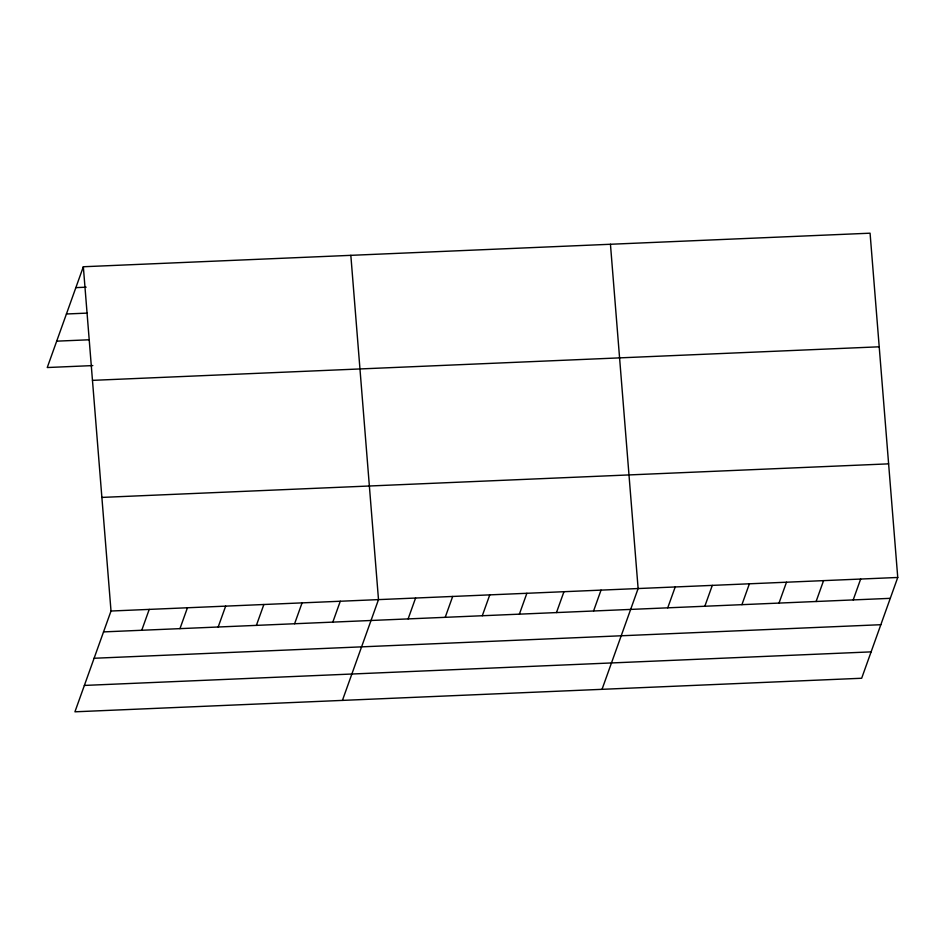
<?xml version="1.0" encoding="UTF-8"?>
<svg xmlns="http://www.w3.org/2000/svg" width="945" height="945" viewBox="0 0 945 945"><rect width="100%" height="100%" fill="white"/><g stroke="black" fill="none" stroke-linecap="round" stroke-linejoin="round"><path stroke-width="1.42" d="M83.337 266.75L111.014 611.025L74.927 711.809L861.663 678.25L897.75 577.466L870.073 233.191L83.337 266.75L47.25 367.534L92.811 365.585M141.75 630.268L149.227 609.395M179.963 628.638L187.441 607.765M218.177 627.007L225.654 606.135M256.39 625.377L263.868 604.505M294.604 623.747L302.069 602.875M332.817 622.117L340.283 601.244M342.421 700.399L378.496 599.614L350.831 255.339M408.122 618.904L415.587 598.031M445.213 617.321L452.679 596.449M482.293 615.738L489.77 594.877M519.384 614.155L526.861 593.295M556.475 612.573L563.952 591.712M593.566 610.99L601.032 590.129M602.036 689.318L638.123 588.546L610.446 244.271M667.737 607.836L675.214 586.963M704.828 606.253L712.306 585.38M741.919 604.67L749.397 583.797M779.011 603.087L786.488 582.214M816.102 601.504L823.567 580.632M853.193 599.921L860.659 579.049M75.86 287.623L86.149 287.185M66.422 313.988L86.999 313.114M56.688 341.157L89.031 339.787M92.468 380.362L879.204 346.803M101.871 497.413L888.619 463.853M111.014 611.025L897.75 577.466M103.537 631.898L890.273 598.339M94.098 658.263L880.834 624.704M84.365 685.432L871.113 651.873"/></g></svg>
